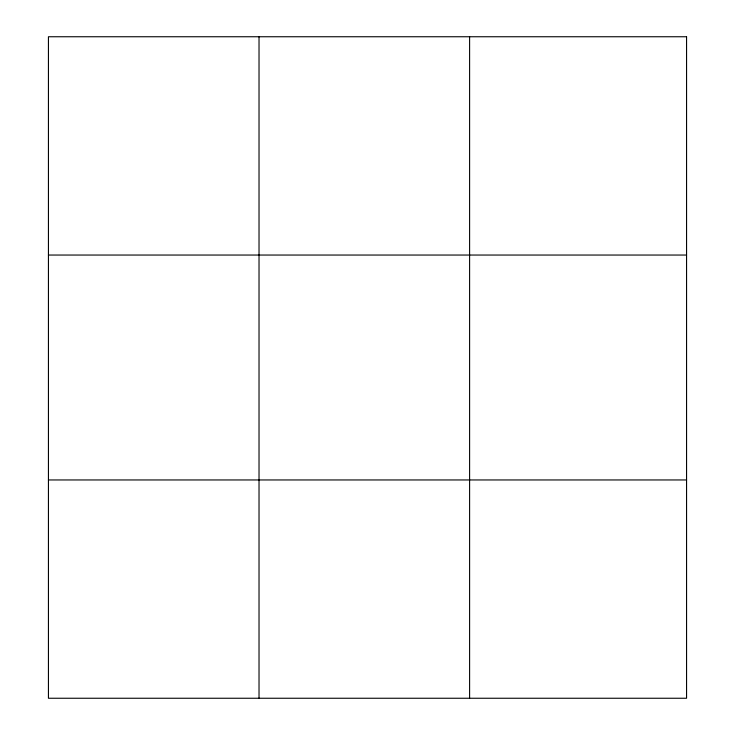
<?xml version="1.0" encoding="UTF-8"?>
<svg xmlns="http://www.w3.org/2000/svg" width="735" height="735" viewBox="0 0 735 735"><rect width="100%" height="100%" fill="white"/><g stroke="black" fill="none" stroke-linecap="round" stroke-linejoin="round"><path stroke-width="1.1" d="M259.023 698.25L259.023 36.75M469.601 698.25L469.601 36.75M48.436 255.045L686.563 255.045M48.436 479.955L686.563 479.955M686.563 36.75L686.563 698.25L48.436 698.25L48.436 36.75L686.563 36.75"/></g></svg>
